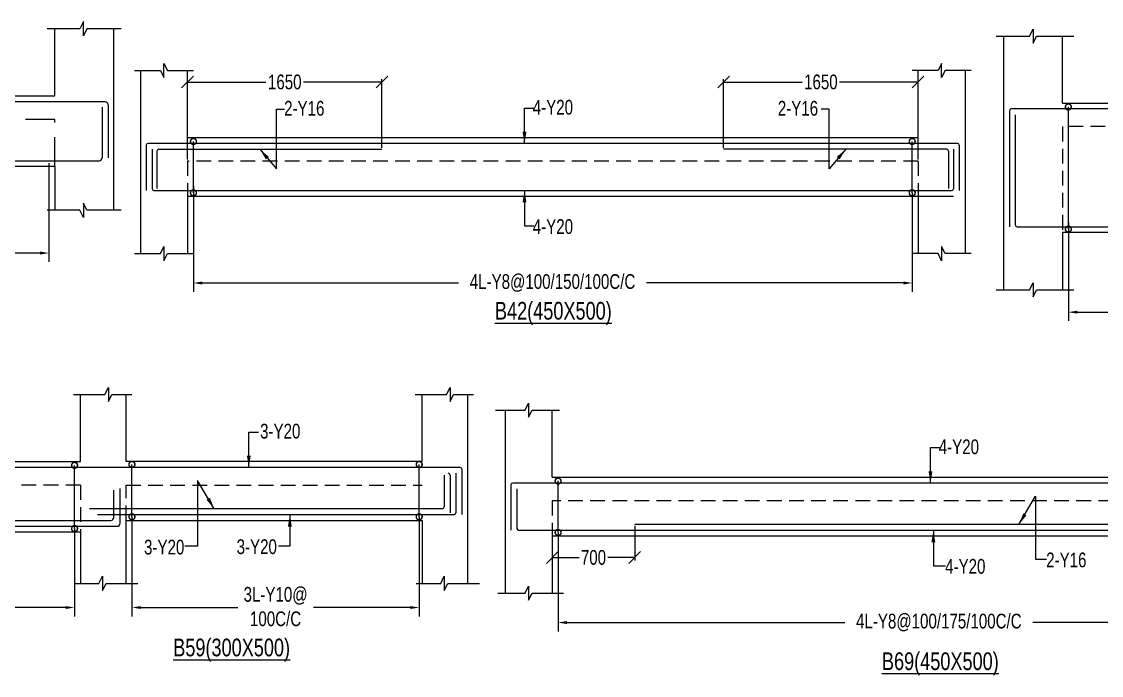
# Model space of a CAD drawing. Header units: millimetres. Extents: x 31347440 to 31744305, y -21457036 to -21063618.
# Drawn here: x 31663781 to 31672945, y -21141017 to -21135467 of the extents above; entities that cross this region are included whole.
import ezdxf

# ---------------------------------------------------------------- set-up
doc = ezdxf.new("R2010")
doc.units = ezdxf.units.MM
doc.header["$LTSCALE"] = 1000
doc.header["$MEASUREMENT"] = 0
doc.header["$PDMODE"] = 3
for name, pattern in [('CONTINOUS', [0]), ('CONTINU', [0]), ('HIDDEN', [0.375, 0.25, -0.125])]:
    doc.linetypes.add(name, pattern=pattern)
for name, color, linetype in [('-S-ARROW', 253, 'Continuous'), ('-S-MISC', 8, 'Continuous'), ('-S-STIRUP', 11, 'Continuous'), ('-STR-BEAM', 7, 'CONTINU'), ('-STR-COLUMN', 5, 'HIDDEN'), ('-STR-REINF', 3, 'Continuous'), ('-STR-RF-DIM', 8, 'CONTINOUS'), ('-STR-TEXT', 6, 'Continuous'), ('SEC TEXT', 9, 'Continuous'), ('SLAB LINE', 254, 'HIDDEN')]:
    doc.layers.add(name, color=color, linetype=linetype)
doc.styles.add('BEAM-LS', font='romans.shx', dxfattribs={"width": 0.8})
doc.styles.add('SOBHA', font='swisscl.ttf')
doc.styles.add('sobha.sed', font='swisscl.ttf')
doc.dimstyles.new('S-50', dxfattribs={"dimscale": 50, "dimtxt": 2.5, "dimasz": 2, "dimexe": 0.5, "dimexo": 0.25, "dimgap": 0.25, "dimtad": 0, "dimdec": 0, "dimrnd": 0.0005, "dimzin": 0, "dimdsep": 46, "dimtxsty": 'sobha.sed', "dimblk": 'OBLIQUE', "dimcen": 0.09, "dimclrd": 8, "dimclre": 8, "dimclrt": 6, "dimadec": 0, "dimazin": 0, "dimtfac": 1, "dimtdec": 0, "dimtofl": 0, "dimtmove": 2, "dimatfit": 3, "dimfxl": 0.18, "dimtolj": 1, "dimtzin": 0, "dimlwd": -1, "dimlwe": -1, "dimarcsym": 0})
doc.dimstyles.new('S-DIM50', dxfattribs={"dimscale": 50, "dimtxt": 2.5, "dimasz": 1.5, "dimexe": 1.5, "dimexo": 1, "dimgap": 0.5, "dimtad": 0, "dimdec": 0, "dimzin": 0, "dimdsep": 46, "dimtxsty": 'SOBHA', "dimcen": 0.09, "dimclrd": 256, "dimclre": 256, "dimclrt": 6, "dimadec": 5, "dimazin": 0, "dimtfac": 1, "dimtdec": 0, "dimtofl": 0, "dimtmove": 0, "dimatfit": 3, "dimfxl": 0.18, "dimtolj": 1, "dimtzin": 0, "dimlwd": -1, "dimlwe": -1, "dimarcsym": 0})
doc.dimstyles.new('STIRUP', dxfattribs={"dimscale": 50, "dimtxt": 2.5, "dimasz": 2.2, "dimexe": 0, "dimexo": 0, "dimgap": 0.5, "dimtad": 0, "dimdec": 0, "dimzin": 0, "dimdsep": 46, "dimtxsty": 'BEAM-LS', "dimblk": 'DOTSMALL', "dimcen": 0.09, "dimclrd": 256, "dimclre": 256, "dimclrt": 256, "dimadec": 5, "dimazin": 0, "dimtfac": 1, "dimtdec": 0, "dimtofl": 0, "dimtmove": 0, "dimatfit": 3, "dimldrblk": 'DOTSMALL', "dimfxl": 0, "dimfxlon": 1, "dimtolj": 1, "dimtzin": 0, "dimlwd": -1, "dimlwe": -1, "dimarcsym": 0})

# ---------------------------------------------------------------- blocks, each defined once
blk = doc.blocks.new('*D23')
at = {"layer": '-STR-RF-DIM', "transparency": 16777216}
for p, q in [((31665239.3, -21136864.4), (31665239.3, -21137761.2)), ((31671339.6, -21136921.3), (31671339.6, -21137761.2)), ((31665314.3, -21137686.2), (31667489.5, -21137686.2)), ((31671264.6, -21137686.2), (31669084.8, -21137686.2))]:
    blk.add_line(p, q, dxfattribs=at)
for points in [[(31665314.3, -21137673.7), (31665314.3, -21137698.7), (31665239.3, -21137686.2)], [(31671264.6, -21137673.7), (31671264.6, -21137698.7), (31671339.6, -21137686.2)]]:
    blk.add_solid(points, dxfattribs=at)
at = {"layer": 'Defpoints', "color": 0, "transparency": 16777216}
for p in [(31665239.3, -21136864.4, 178586.6), (31671339.6, -21136921.3, 178586.6), (31671339.6, -21137686.2)]:
    blk.add_point(p, dxfattribs=at)
at = {"layer": '-STR-RF-DIM', "color": 6, "transparency": 16777216, "insert": (31668287.2, -21137686.2), "char_height": 125, "attachment_point": 5, "style": 'SOBHA'}
blk.add_mtext('\\A1;4L-Y8@100/150/100C/C', dxfattribs=at)
blk = doc.blocks.new('_DotSmall')
at = {"color": 0, "linetype": 'ByBlock', "const_width": 0.5}
blk.add_lwpolyline([(-0.0625, 0, 1), (0.0625, 0, 1)], format="xyb", close=True, dxfattribs=at)
blk = doc.blocks.new('*D24')
at = {"layer": '-S-STIRUP', "ltscale": 100, "transparency": 16777216}
blk.add_line((31665239.3, -21136921.3), (31665239.3, -21136484.6), dxfattribs=at)
at = {"layer": 'Defpoints', "color": 0, "linetype": 'CONTINU', "ltscale": 100, "transparency": 16777216}
for p in [(31665239.3, -21136484.6), (31665239.3, -21136484.6), (31665239.3, -21136921.3, 0)]:
    blk.add_point(p, dxfattribs=at)
at = {"layer": '-S-STIRUP', "linetype": 'CONTINU', "ltscale": 100, "transparency": 16777216, "xscale": 100, "yscale": 100, "zscale": 100}
for p, rotation in [((31665239.3, -21136484.6), 90), ((31665239.3, -21136921.3), 270)]:
    blk.add_blockref('_DotSmall', p, dxfattribs=dict(at, rotation=rotation))
blk = doc.blocks.new('*D25')
at = {"layer": '-S-STIRUP', "ltscale": 100, "transparency": 16777216}
blk.add_line((31671339.6, -21136921.3), (31671339.6, -21136484.6), dxfattribs=at)
at = {"layer": 'Defpoints', "color": 0, "linetype": 'CONTINU', "ltscale": 100, "transparency": 16777216}
for p in [(31671339.6, -21136484.6), (31671339.6, -21136484.6), (31671339.6, -21136921.3, 0)]:
    blk.add_point(p, dxfattribs=at)
at = {"layer": '-S-STIRUP', "linetype": 'CONTINU', "ltscale": 100, "transparency": 16777216, "xscale": 100, "yscale": 100, "zscale": 100}
for p, rotation in [((31671339.6, -21136484.6), 90), ((31671339.6, -21136921.3), 270)]:
    blk.add_blockref('_DotSmall', p, dxfattribs=dict(at, rotation=rotation))
blk = doc.blocks.new('_OBLIQUE')
at = {"color": 0, "linetype": 'ByBlock'}
blk.add_line((-0.5, -0.5), (0.5, 0.5), dxfattribs=at)
blk = doc.blocks.new('*D26')
at = {"layer": '-STR-RF-DIM', "transparency": 16777216}
for p, q in [((31672664.7, -21137171.7), (31672664.7, -21138008.6)), ((31675365, -21137228.6), (31675365, -21138008.6)), ((31672739.7, -21137933.6), (31673399.1, -21137933.6)), ((31675290, -21137933.6), (31674505.7, -21137933.6))]:
    blk.add_line(p, q, dxfattribs=at)
for points in [[(31672739.7, -21137921.1), (31672739.7, -21137946.1), (31672664.7, -21137933.6)], [(31675290, -21137921.1), (31675290, -21137946.1), (31675365, -21137933.6)]]:
    blk.add_solid(points, dxfattribs=at)
at = {"layer": 'Defpoints', "color": 0, "transparency": 16777216}
for p in [(31672664.7, -21137171.7, 178586.6), (31675365, -21137228.6, 178586.6), (31675365, -21137933.6)]:
    blk.add_point(p, dxfattribs=at)
at = {"layer": '-STR-RF-DIM', "color": 6, "transparency": 16777216, "insert": (31673952.4, -21137933.6), "char_height": 125, "attachment_point": 5, "style": 'SOBHA'}
blk.add_mtext('\\A1;3L-Y10@100C/C', dxfattribs=at)
blk = doc.blocks.new('*D27')
at = {"layer": '-S-STIRUP', "ltscale": 100, "transparency": 16777216}
blk.add_line((31672664.7, -21137228.6), (31672664.7, -21136191.9), dxfattribs=at)
at = {"layer": 'Defpoints', "color": 0, "linetype": 'CONTINU', "ltscale": 100, "transparency": 16777216}
for p in [(31672664.7, -21136191.9), (31672664.7, -21136191.9), (31672664.7, -21137228.6)]:
    blk.add_point(p, dxfattribs=at)
at = {"layer": '-S-STIRUP', "linetype": 'CONTINU', "ltscale": 100, "transparency": 16777216, "xscale": 100, "yscale": 100, "zscale": 100}
for p, rotation in [((31672664.7, -21136191.9), 90), ((31672664.7, -21137228.6), 270)]:
    blk.add_blockref('_DotSmall', p, dxfattribs=dict(at, rotation=rotation))
blk = doc.blocks.new('*D74')
at = {"layer": '-STR-RF-DIM', "transparency": 16777216}
for p, q in [((31668334.5, -21139803.6), (31668334.5, -21140643.5)), ((31674494.9, -21139803.6), (31674494.9, -21140643.5)), ((31668409.5, -21140568.5), (31670768, -21140568.5)), ((31674419.9, -21140568.5), (31672363.3, -21140568.5))]:
    blk.add_line(p, q, dxfattribs=at)
for points in [[(31668409.5, -21140556), (31668409.5, -21140581), (31668334.5, -21140568.5)], [(31674419.9, -21140556), (31674419.9, -21140581), (31674494.9, -21140568.5)]]:
    blk.add_solid(points, dxfattribs=at)
at = {"layer": 'Defpoints', "color": 0, "transparency": 16777216}
for p in [(31668334.5, -21139803.6, 0), (31674494.9, -21139803.6, 178586.6), (31674494.9, -21140568.5)]:
    blk.add_point(p, dxfattribs=at)
at = {"layer": '-STR-RF-DIM', "color": 6, "transparency": 16777216, "insert": (31671565.6, -21140568.5), "char_height": 125, "attachment_point": 5, "style": 'SOBHA'}
blk.add_mtext('\\A1;4L-Y8@100/175/100C/C', dxfattribs=at)
blk = doc.blocks.new('*D75')
at = {"layer": '-S-STIRUP', "ltscale": 100, "transparency": 16777216}
blk.add_line((31668334.5, -21139803.6), (31668334.5, -21139366.9), dxfattribs=at)
at = {"layer": 'Defpoints', "color": 0, "linetype": 'CONTINU', "ltscale": 100, "transparency": 16777216}
for p in [(31668334.5, -21139366.9), (31668334.5, -21139366.9), (31668334.5, -21139803.6, 0)]:
    blk.add_point(p, dxfattribs=at)
at = {"layer": '-S-STIRUP', "linetype": 'CONTINU', "ltscale": 100, "transparency": 16777216, "xscale": 100, "yscale": 100, "zscale": 100}
for p, rotation in [((31668334.5, -21139366.9), 90), ((31668334.5, -21139803.6), 270)]:
    blk.add_blockref('_DotSmall', p, dxfattribs=dict(at, rotation=rotation))
blk = doc.blocks.new('*D459')
at = {"layer": '-STR-RF-DIM', "transparency": 16777216}
for p, q in [((31750932.8, -21128274.8), (31750932.8, -21129117)), ((31755682.8, -21128278.1), (31755682.8, -21129117)), ((31751007.8, -21129042), (31752514.1, -21129042)), ((31755607.8, -21129042), (31754187.7, -21129042))]:
    blk.add_line(p, q, dxfattribs=at)
for points in [[(31751007.8, -21129029.5), (31751007.8, -21129054.5), (31750932.8, -21129042)], [(31755607.8, -21129029.5), (31755607.8, -21129054.5), (31755682.8, -21129042)]]:
    blk.add_solid(points, dxfattribs=at)
at = {"layer": 'Defpoints', "color": 0, "transparency": 16777216}
for p in [(31750932.8, -21128274.8, 0), (31755682.8, -21128278.1, 0), (31755682.8, -21129042)]:
    blk.add_point(p, dxfattribs=at)
at = {"layer": '-STR-RF-DIM', "color": 6, "transparency": 16777216, "insert": (31753350.9, -21129042), "char_height": 125, "attachment_point": 5, "style": 'SOBHA'}
blk.add_mtext('\\A1;4L-Y10@100/150/100C/C', dxfattribs=at)
blk = doc.blocks.new('*D432')
at = {"color": 8, "transparency": 16777216}
for p, q in [((31665189.5, -21136639.1), (31665189.5, -21135955.2)), ((31665189.5, -21135980.2), (31665855.1, -21135980.2)), ((31666839.5, -21135980.2), (31666173.9, -21135980.2)), ((31666839.5, -21136539.1), (31666839.5, -21135955.2))]:
    blk.add_line(p, q, dxfattribs=at)
at = {"layer": 'Defpoints', "color": 0, "transparency": 16777216}
for p in [(31665189.5, -21135980.2), (31666839.5, -21136551.6, 0), (31665189.5, -21136651.6, 0)]:
    blk.add_point(p, dxfattribs=at)
at = {"color": 8, "transparency": 16777216, "xscale": 100, "yscale": 100, "zscale": 100, "rotation": 180}
blk.add_blockref('_OBLIQUE', (31665189.5, -21135980.2), dxfattribs=at)
at = {"color": 8, "transparency": 16777216, "xscale": 100, "yscale": 100, "zscale": 100}
blk.add_blockref('_OBLIQUE', (31666839.5, -21135980.2), dxfattribs=at)
at = {"color": 6, "transparency": 16777216, "insert": (31666014.5, -21135980.2), "char_height": 125, "attachment_point": 5, "style": 'sobha.sed'}
blk.add_mtext('\\A1;1650', dxfattribs=at)
blk = doc.blocks.new('*D433')
at = {"color": 8, "transparency": 16777216}
for p, q in [((31669739.4, -21136539.1), (31669739.4, -21135955.2)), ((31669739.4, -21135980.2), (31670405, -21135980.2)), ((31671389.4, -21135980.2), (31670723.9, -21135980.2)), ((31671389.4, -21136639.1), (31671389.4, -21135955.2))]:
    blk.add_line(p, q, dxfattribs=at)
at = {"layer": 'Defpoints', "color": 0, "transparency": 16777216}
for p in [(31671389.4, -21135980.2), (31669739.4, -21136551.6, 0), (31671389.4, -21136651.6, 0)]:
    blk.add_point(p, dxfattribs=at)
at = {"color": 8, "transparency": 16777216, "xscale": 100, "yscale": 100, "zscale": 100, "rotation": 180}
blk.add_blockref('_OBLIQUE', (31669739.4, -21135980.2), dxfattribs=at)
at = {"color": 8, "transparency": 16777216, "xscale": 100, "yscale": 100, "zscale": 100}
blk.add_blockref('_OBLIQUE', (31671389.4, -21135980.2), dxfattribs=at)
at = {"color": 6, "transparency": 16777216, "insert": (31670564.4, -21135980.2), "char_height": 125, "attachment_point": 5, "style": 'sobha.sed'}
blk.add_mtext('\\A1;1650', dxfattribs=at)
blk = doc.blocks.new('*D501')
at = {"color": 8, "transparency": 16777216}
for p, q in [((31668984.5, -21139746.4), (31668984.5, -21140041.4)), ((31668284.5, -21139846.4), (31668284.5, -21140041.4)), ((31668284.5, -21140016.4), (31668513.2, -21140016.4)), ((31668984.5, -21140016.4), (31668755.8, -21140016.4))]:
    blk.add_line(p, q, dxfattribs=at)
at = {"layer": 'Defpoints', "color": 0, "transparency": 16777216}
for p in [(31668984.5, -21139733.9, 0), (31668284.5, -21139833.9, 0), (31668984.5, -21140016.4)]:
    blk.add_point(p, dxfattribs=at)
at = {"color": 8, "transparency": 16777216, "xscale": 100, "yscale": 100, "zscale": 100, "rotation": 180}
blk.add_blockref('_OBLIQUE', (31668284.5, -21140016.4), dxfattribs=at)
at = {"color": 8, "transparency": 16777216, "xscale": 100, "yscale": 100, "zscale": 100}
blk.add_blockref('_OBLIQUE', (31668984.5, -21140016.4), dxfattribs=at)
at = {"color": 6, "transparency": 16777216, "insert": (31668634.5, -21140016.4), "char_height": 125, "attachment_point": 5, "style": 'sobha.sed'}
blk.add_mtext('\\A1;700', dxfattribs=at)
blk = doc.blocks.new('*D595')
at = {"layer": '-STR-RF-DIM', "transparency": 16777216}
for p, q in [((31662050.4, -21139714), (31662050.4, -21140515.8)), ((31664230.6, -21139770.9), (31664230.6, -21140515.8)), ((31662125.4, -21140440.8), (31662564.7, -21140440.8)), ((31664155.6, -21140440.8), (31663593, -21140440.8))]:
    blk.add_line(p, q, dxfattribs=at)
for points in [[(31662125.4, -21140428.3), (31662125.4, -21140453.3), (31662050.4, -21140440.8)], [(31664155.6, -21140428.3), (31664155.6, -21140453.3), (31664230.6, -21140440.8)]]:
    blk.add_solid(points, dxfattribs=at)
at = {"layer": 'Defpoints', "color": 0, "transparency": 16777216}
for p in [(31662050.4, -21139714, 178586.6), (31664230.6, -21139770.9, 178586.6), (31664230.6, -21140440.8)]:
    blk.add_point(p, dxfattribs=at)
at = {"layer": '-STR-RF-DIM', "color": 6, "transparency": 16777216, "insert": (31663078.8, -21140440.8), "char_height": 125, "attachment_point": 5, "style": 'SOBHA'}
blk.add_mtext('\\A1;3L-Y8@100C/C', dxfattribs=at)
blk = doc.blocks.new('*D597')
at = {"layer": '-S-STIRUP', "ltscale": 100, "transparency": 16777216}
blk.add_line((31664230.6, -21139770.9), (31664230.6, -21139234.1), dxfattribs=at)
at = {"layer": 'Defpoints', "color": 0, "linetype": 'CONTINU', "ltscale": 100, "transparency": 16777216}
for p in [(31664230.6, -21139234.1), (31664230.6, -21139234.1), (31664230.6, -21139770.9, 0)]:
    blk.add_point(p, dxfattribs=at)
at = {"layer": '-S-STIRUP', "linetype": 'CONTINU', "ltscale": 100, "transparency": 16777216, "xscale": 100, "yscale": 100, "zscale": 100}
for p, rotation in [((31664230.6, -21139234.1), 90), ((31664230.6, -21139770.9), 270)]:
    blk.add_blockref('_DotSmall', p, dxfattribs=dict(at, rotation=rotation))
blk = doc.blocks.new('*D592')
at = {"layer": '-S-STIRUP', "ltscale": 100, "transparency": 16777216}
blk.add_line((31664717.6, -21139670.8), (31664717.6, -21139226.1), dxfattribs=at)
at = {"layer": 'Defpoints', "color": 0, "linetype": 'CONTINU', "ltscale": 100, "transparency": 16777216}
for p in [(31664717.5, -21139226.1, -178586.6), (31664717.6, -21139226.1), (31664717.6, -21139670.8, 0)]:
    blk.add_point(p, dxfattribs=at)
at = {"layer": '-S-STIRUP', "linetype": 'CONTINU', "ltscale": 100, "transparency": 16777216, "xscale": 100, "yscale": 100, "zscale": 100}
for p, rotation in [((31664717.6, -21139226.1), 90), ((31664717.6, -21139670.8), 270)]:
    blk.add_blockref('_DotSmall', p, dxfattribs=dict(at, rotation=rotation))
blk = doc.blocks.new('*D593')
at = {"layer": '-S-STIRUP', "ltscale": 100, "transparency": 16777216}
blk.add_line((31667155.6, -21139670.8), (31667155.6, -21139226.1), dxfattribs=at)
at = {"layer": 'Defpoints', "color": 0, "linetype": 'CONTINU', "ltscale": 100, "transparency": 16777216}
for p in [(31667155.6, -21139226.1), (31667155.7, -21139226.1, -178586.6), (31667155.6, -21139670.8, 0)]:
    blk.add_point(p, dxfattribs=at)
at = {"layer": '-S-STIRUP', "linetype": 'CONTINU', "ltscale": 100, "transparency": 16777216, "xscale": 100, "yscale": 100, "zscale": 100}
for p, rotation in [((31667155.6, -21139226.1), 90), ((31667155.6, -21139670.8), 270)]:
    blk.add_blockref('_DotSmall', p, dxfattribs=dict(at, rotation=rotation))
blk = doc.blocks.new('*D594')
at = {"layer": '-STR-RF-DIM', "transparency": 16777216}
for p, q in [((31664717.6, -21139670.8), (31664717.6, -21140515.8)), ((31667155.6, -21139670.8), (31667155.6, -21140515.8)), ((31664792.6, -21140440.8), (31665615.8, -21140440.8)), ((31667080.6, -21140440.8), (31666257.3, -21140440.8))]:
    blk.add_line(p, q, dxfattribs=at)
for points in [[(31664792.6, -21140428.3), (31664792.6, -21140453.3), (31664717.6, -21140440.8)], [(31667080.6, -21140428.3), (31667080.6, -21140453.3), (31667155.6, -21140440.8)]]:
    blk.add_solid(points, dxfattribs=at)
at = {"layer": 'Defpoints', "color": 0, "transparency": 16777216}
for p in [(31664717.6, -21139670.8, 178586.6), (31667155.6, -21139670.8, 178586.6), (31667155.6, -21140440.8)]:
    blk.add_point(p, dxfattribs=at)
at = {"layer": '-STR-RF-DIM', "color": 6, "transparency": 16777216, "char_height": 125, "attachment_point": 5, "style": 'SOBHA'}
for s, insert in [('\\A1;3L-Y10@', (31665936.6, -21140341.6)), ('\\A1;100C/C', (31665936.6, -21140537.3))]:
    blk.add_mtext(s, dxfattribs=dict(at, insert=insert))
blk = doc.blocks.new('bb')
at = {"layer": '-S-MISC', "linetype": 'ByBlock', "ltscale": 1000, "elevation": 0}
for points in [[(31756296.2, -21127137.5), (31756005.2, -21127137.9), (31755975.3, -21127197.6), (31755975.3, -21127077.4), (31755945.4, -21127137.9), (31755668.4, -21127137.5)], [(31756296.2, -21128679.3), (31756005.2, -21128678.9), (31755975.3, -21128619.2), (31755975.3, -21128739.4), (31755945.4, -21128678.9), (31755668.4, -21128679.3)]]:
    blk.add_lwpolyline(points, dxfattribs=at)
at = {"layer": '-STR-BEAM'}
for p, q in [((31750882.8, -21127708.4, 0), (31755732.8, -21127708.4, 0)), ((31755732.8, -21128308.4, 0), (31750882.8, -21128308.4, 0))]:
    blk.add_line(p, q, dxfattribs=at)
at = {"layer": '-STR-COLUMN', "linetype": 'Continuous', "ltscale": 10}
for p, q in [((31755732.8, -21127708.4, 0), (31755732.8, -21127137.5, 0)), ((31756233.6, -21128679.2, 0), (31756233.6, -21127137.5, 0)), ((31755732.8, -21128308.4, 0), (31755732.8, -21128679.3, 0))]:
    blk.add_line(p, q, dxfattribs=at)
at = {"layer": '-STR-REINF', "ltscale": 10}
for p, q in [((31756158.8, -21127758.4, 0.1), (31703207.7, -21127758.4, 0)), ((31756183.8, -21127783.4, 0), (31756183.8, -21128233.4, 0)), ((31756133.8, -21127803.4, 0), (31756133.8, -21128233.4, 0)), ((31727032.8, -21128258.4, 0), (31756108.8, -21128258.4, 0))]:
    blk.add_line(p, q, dxfattribs=at)
for centre, start, end in [((31756158.8, -21127783.4, 0.1), 0, 90), ((31756108.8, -21128233.4, 0), 270, 0)]:
    blk.add_arc(centre, 25, start, end, dxfattribs=at)
at = {"layer": 'SLAB LINE', "color": 8, "linetype": 'HIDDEN'}
for p, q in [((31755732.8, -21127908.4, 0), (31750882.8, -21127908.4, 0)), ((31755732.8, -21128308.4, 0), (31755732.8, -21127908.4, 0))]:
    blk.add_line(p, q, dxfattribs=at)
at = {"layer": '-STR-RF-DIM'}
dim = blk.add_linear_dim(base=(31755682.8, -21129042, 0), p1=(31750932.8, -21128274.8, 0), p2=(31755682.8, -21128278.1, 0), text='4L-Y10@100/150/100C/C', dimstyle='S-DIM50', override={"dimscale": 1, "dimtxt": 125, "dimasz": 75, "dimexe": 75, "dimexo": 0, "dimgap": 25, "dimsah": 1, "dimcen": 4.5, "dimfxl": 75}, dxfattribs=at)
dim.commit()
dim.dimension.update_dxf_attribs({"geometry": '*D459', "text_midpoint": (31753350.9, -21129042, 0), "dimtype": 128})

msp = doc.modelspace()

# ---------------------------------------------------------------- linework, layer by layer
at = {"layer": '-S-MISC', "linetype": 'ByBlock', "ltscale": 1000, "elevation": 0}
for points in [[(31672052.3, -21135590.7), (31672335, -21135590.7), (31672364.9, -21135531.1), (31672364.9, -21135651.2), (31672394.7, -21135590.7), (31672710.7, -21135590.7)], [(31664739.9, -21135883.4), (31664959.6, -21135883.4), (31664989.5, -21135943), (31664989.5, -21135822.9), (31665019.3, -21135883.4), (31665239.3, -21135883.4)], [(31671839.1, -21135883.4), (31671619.3, -21135883.4), (31671589.5, -21135943), (31671589.5, -21135822.9), (31671559.6, -21135883.4), (31671339.6, -21135883.4)], [(31664739.9, -21137436.2), (31664959.6, -21137436.2), (31664989.5, -21137376.5), (31664989.5, -21137496.7), (31665019.3, -21137436.2), (31665239.3, -21137436.2)], [(31671839.1, -21137436.2), (31671619.3, -21137436.2), (31671589.5, -21137376.5), (31671589.5, -21137496.7), (31671559.6, -21137436.2), (31671339.6, -21137436.2)], [(31672052.2, -21137743.5), (31672335, -21137743.5), (31672364.8, -21137683.8), (31672364.8, -21137804), (31672394.7, -21137743.5), (31672710.7, -21137743.5)], [(31664221.8, -21138632.9), (31664487.8, -21138632.9), (31664517.6, -21138573.3), (31664517.6, -21138693.4), (31664547.5, -21138632.9), (31664717.6, -21138632.9)], [(31667121.8, -21138632.9), (31667387.8, -21138632.9), (31667417.6, -21138573.3), (31667417.6, -21138693.4), (31667447.5, -21138632.9), (31667617.6, -21138632.9)], [(31667801.8, -21138765.7), (31668054.7, -21138765.3), (31668084.5, -21138705.6), (31668084.5, -21138825.8), (31668114.4, -21138765.3), (31668346.8, -21138765.7)], [(31664230.6, -21140235.7), (31664437.7, -21140235.7), (31664467.6, -21140176.1), (31664467.6, -21140296.2), (31664497.4, -21140235.7), (31664767.6, -21140235.7)], [(31667130.6, -21140235.7), (31667337.7, -21140235.7), (31667367.6, -21140176.1), (31667367.6, -21140296.2), (31667397.4, -21140235.7), (31667667.6, -21140235.7)], [(31667823.5, -21140318.5), (31668054.7, -21140318), (31668084.5, -21140258.4), (31668084.5, -21140378.5), (31668114.4, -21140318), (31668380.4, -21140318.5)]]:
    msp.add_lwpolyline(points, dxfattribs=at)
at = {"layer": '-STR-BEAM'}
for p, q in [((31672614.9, -21136158.9, 0), (31675464.8, -21136158.9, 0)), ((31665189.5, -21136451.6, 0), (31671389.4, -21136451.6, 0)), ((31662000.7, -21139201.1, 0), (31664280.6, -21139201.1, 0)), ((31667180.6, -21139201.1, 0), (31664667.6, -21139201.1, 0)), ((31668284.5, -21139333.9, 0), (31674484.5, -21139333.9, 0))]:
    msp.add_line(p, q, dxfattribs=at)
at = {"layer": '-STR-BEAM', "elevation": 0}
for points in [[(31671689.4, -21136951.6), (31665189.5, -21136951.6)], [(31675415, -21137258.9), (31672614.9, -21137258.9)], [(31664667.6, -21139701.1), (31667180.5, -21139701.1)], [(31664280.6, -21139801.2), (31662000.6, -21139801.5)], [(31674544.9, -21139833.9), (31668284.5, -21139833.9)]]:
    msp.add_lwpolyline(points, dxfattribs=at)
at = {"layer": '-STR-COLUMN', "linetype": 'Continuous', "ltscale": 10}
for p, q in [((31672114.8, -21135590.7, 0), (31672114.8, -21137743.5, 0)), ((31672614.9, -21136158.9, 0), (31672614.9, -21135590.7, 0)), ((31664789.4, -21135883.4, 0), (31664789.4, -21137436.2, 0)), ((31665189.5, -21136451.6, 0), (31665189.5, -21135883.4, 0)), ((31671389.4, -21136451.6, 0), (31671389.4, -21135883.4, 0)), ((31671789.5, -21135883.4, 0), (31671789.5, -21137436.2, 0)), ((31665189.5, -21136951.6, 0), (31665189.5, -21137436.2, 0)), ((31671389.4, -21136951.6, 0), (31671389.4, -21137436.2, 0)), ((31672614.9, -21137258.9, 0), (31672614.9, -21137743.5, 0)), ((31664280.6, -21139201.1, 0), (31664280.6, -21138632.9, 0)), ((31664667.6, -21139201.1, 0), (31664667.6, -21138632.9, 0)), ((31667180.6, -21139201.1, 0), (31667180.6, -21138632.9, 0)), ((31667567.6, -21140235.7, 0), (31667567.6, -21138632.9, 0)), ((31667884.5, -21138765.7, 0), (31667884.5, -21140318.5, 0)), ((31668284.5, -21139333.9, 0), (31668284.5, -21138765.7, 0)), ((31664667.6, -21140235.7, 0), (31664667.6, -21139701.1, 0)), ((31667180.5, -21139701.1, 0), (31667180.6, -21140235.7, 0)), ((31664280.6, -21139801.2, 0), (31664280.6, -21140235.7, 0)), ((31668284.5, -21139833.9, 0), (31668284.5, -21140318.5, 0))]:
    msp.add_line(p, q, dxfattribs=at)
at = {"layer": '-STR-REINF', "ltscale": 10}
for p, q in [((31675699.9, -21136208.9, 0), (31672179.8, -21136208.9, 0)), ((31672164.8, -21136223.9, 0), (31672164.8, -21137209.6, 0)), ((31672214.8, -21136258.9, 0), (31672214.8, -21137193.9, 0)), ((31664839.4, -21136516.6, 0), (31664839.4, -21136902.2, 0)), ((31671724.5, -21136501.6, 0), (31664854.4, -21136501.6, 0)), ((31664889.4, -21136551.6, 0), (31664889.4, -21136886.6, 0)), ((31664930.2, -21136566.6, 0), (31664930.2, -21136883.5, 0)), ((31664945.2, -21136551.6, 0), (31666839.5, -21136551.6, 0)), ((31671633.7, -21136551.6, 0), (31669739.4, -21136551.6, 0)), ((31671648.7, -21136566.6, 0), (31671648.7, -21136883.5, 0)), ((31671689.5, -21136551.6, 0), (31671689.5, -21136886.6, 0)), ((31671739.5, -21136516.6, 0), (31671739.5, -21136902.2, 0)), ((31664904.4, -21136901.6, 0), (31671674.5, -21136901.6, 0)), ((31672229.8, -21137208.9, 0), (31675649.9, -21137208.9, 0)), ((31667502.2, -21139251.1, 0), (31661665.6, -21139251.1, 0)), ((31667367.2, -21139316.1, 0), (31667367.2, -21139586.1, 0)), ((31667417.2, -21139316.1, 0), (31667417.2, -21139636.1, 0)), ((31667467.2, -21139301.1, 0), (31667467.2, -21139636.1, 0)), ((31667517.2, -21139266.1, 0), (31667517.2, -21139651.8, 0)), ((31667934.5, -21139398.9, 0), (31667934.5, -21139784.5, 0)), ((31675144.9, -21139383.9, 0), (31667949.5, -21139383.9, 0)), ((31664563.8, -21139676.1, 0), (31664563.8, -21139443.5, 0)), ((31664617.3, -21139726.1, 0), (31664617.3, -21139431.4, 0)), ((31667984.5, -21139433.9, 0), (31667984.5, -21139768.9, 0)), ((31664358.1, -21139601.1, 0), (31667352.2, -21139601.1, 0)), ((31661765.5, -21139701.1, 0), (31664538.8, -21139701.1, 0)), ((31664424.9, -21139651.1, 0), (31667452.2, -21139651.1, 0)), ((31661715.5, -21139751.2, 0), (31664592.3, -21139751.1, 0)), ((31667999.5, -21139783.9, 0), (31675144.9, -21139783.9, 0))]:
    msp.add_line(p, q, dxfattribs=at)
at = {"layer": '-STR-REINF', "ltscale": 10, "elevation": 0}
msp.add_lwpolyline([(31668984.5, -21139733.9), (31673844.9, -21139733.9)], dxfattribs=at)
at = {"layer": '-STR-REINF', "ltscale": 10}
for centre, start, end in [((31672179.8, -21136223.9, 0), 90, 180), ((31664854.4, -21136516.6, 0), 90, 180), ((31664945.2, -21136566.6, 0), 90, 180), ((31671633.7, -21136566.6, 0), 0, 90), ((31671724.5, -21136516.6, 0), 0, 90), ((31664904.4, -21136886.6, 0), 180, 270), ((31671674.5, -21136886.6, 0), 270, 0), ((31672229.8, -21137193.9, 0), 180, 270), ((31667502.2, -21139266.1, 0), 0, 90), ((31667949.5, -21139398.9, 0), 90, 180), ((31667452.2, -21139636.1, 0), 270, 0), ((31667999.5, -21139768.9, 0), 180, 270)]:
    msp.add_arc(centre, 15, start, end, dxfattribs=at)
at = {"layer": '-STR-REINF', "ltscale": 10, "extrusion": (6.0745e-09, -2.56336e-08, 1)}
msp.add_arc((31667402.2, -21139316.1, 0.7), 15, 0, 90, dxfattribs=at)
at = {"layer": '-STR-REINF', "ltscale": 10, "extrusion": (4.05993e-08, -2.2748e-08, 1)}
msp.add_arc((31667352.2, -21139586.1, 1.8), 15, 270, 0, dxfattribs=at)
at = {"layer": '-STR-REINF', "ltscale": 10, "extrusion": (1.04912e-08, 0, 1)}
msp.add_arc((31664538.8, -21139676.1, 0.3), 25, 270, 0, dxfattribs=at)
at = {"layer": '-STR-REINF', "ltscale": 10, "extrusion": (1.33668e-08, 0, 1)}
msp.add_arc((31664592.3, -21139726.1, 0.4), 25, 270.0007, 0, dxfattribs=at)
at = {"layer": 'SLAB LINE', "color": 8, "linetype": 'HIDDEN', "ltscale": 0.5}
for p, q in [((31675414.8, -21136358.9, 0), (31672614.9, -21136358.9, 0)), ((31672614.9, -21136358.9, 0), (31672614.9, -21137258.9, 0)), ((31671389.4, -21136651.6, 0), (31665189.5, -21136651.6, 0)), ((31665189.5, -21136651.6, 0), (31665189.5, -21136951.6, 0)), ((31671389.4, -21136651.6, 0), (31671389.4, -21136951.6, 0)), ((31664280.5, -21139401.1, 0), (31662000.7, -21139401.1, 0)), ((31664280.5, -21139401.1, 0), (31664280.6, -21139801.2, 0)), ((31664667.6, -21139701.1, 0), (31664667.6, -21139401.1, 0)), ((31664667.6, -21139401.1, 0), (31667180.6, -21139401.1, 0)), ((31674544.7, -21139533.9, 0), (31668284.5, -21139533.9, 0)), ((31668284.5, -21139533.9, 0), (31668284.5, -21139833.9, 0))]:
    msp.add_line(p, q, dxfattribs=at)

# ---------------------------------------------------------------- block references
at = {"color": 251}
msp.add_blockref('bb', (-91669.3, -8389.9, 0), dxfattribs=at)

# ---------------------------------------------------------------- texts
at = {"layer": '-STR-TEXT', "color": 6, "style": 'SOBHA'}
for s, p in [('2-Y16', (31666009.1, -21136265.7, 0)), ('4-Y20', (31668119.3, -21136256.7, 0)), ('2-Y16', (31670199.1, -21136265.7, 0)), ('4-Y20', (31668119.3, -21137269.5, 0)), ('3-Y20', (31665805.1, -21139006.3, 0)), ('4-Y20', (31671564.6, -21139139, 0)), ('3-Y20', (31664820.3, -21139990.5, 0)), ('3-Y20', (31665605.8, -21139987.1, 0)), ('2-Y16', (31672476.7, -21140099.4, 0)), ('4-Y20', (31671619.3, -21140153.9, 0))]:
    msp.add_text(s, height=125, dxfattribs=at).set_placement(p)
at = {"layer": 'SEC TEXT', "color": 4, "linetype": 'ByBlock', "style": 'sobha.sed'}
for s, p in [('%%UB42(450X500)', (31667798.2, -21137996.8, 0)), ('%%UB59(300X500)', (31665067.8, -21140854.9, 0)), ('%%UB69(450X500)', (31671082.6, -21140971.8, 0))]:
    msp.add_text(s, height=150, rotation=359.98928, dxfattribs=at).set_placement(p)

# ---------------------------------------------------------------- dimensions: what is measured, and where the dimension line sits
at = {"layer": '-S-STIRUP', "linetype": 'CONTINU', "ltscale": 100}
for base, p1, p2, picture, middle in [((31672664.7, -21136191.9, 178586.6), (31672664.7, -21137228.6, 178586.6), (31672664.7, -21136191.9, 178586.6), '*D27', (31672664.7, -21136710.3, 178586.6)), ((31665239.3, -21136484.6, 178586.6), (31665239.3, -21136921.3, 178586.6), (31665239.3, -21136484.6, 178586.6), '*D24', (31665239.3, -21136702.9, 178586.6)), ((31671339.6, -21136484.6, 178586.6), (31671339.6, -21136921.3, 178586.6), (31671339.6, -21136484.6, 178586.6), '*D25', (31671339.6, -21136702.9, 178586.6)), ((31664230.6, -21139234.1, 178586.6), (31664230.6, -21139770.9, 178586.6), (31664230.6, -21139234.1, 178586.6), '*D597', (31664230.6, -21139502.5, 178586.6)), ((31664717.6, -21139226.1, 178586.6), (31664717.6, -21139670.8, 178586.6), (31664717.5, -21139226.1, 0), '*D592', (31664717.6, -21139448.5, 178586.6)), ((31667155.6, -21139226.1, 178586.6), (31667155.6, -21139670.8, 178586.6), (31667155.7, -21139226.1, 0), '*D593', (31667155.6, -21139448.5, 178586.6)), ((31668334.5, -21139366.9, 0), (31668334.5, -21139803.6, 0), (31668334.5, -21139366.9, 0), '*D75', (31668334.5, -21139585.2, 0))]:
    dim = msp.add_linear_dim(base=base, p1=p1, p2=p2, angle=90, text=' ', dimstyle='STIRUP', override={"dimasz": 2}, dxfattribs=at)
    dim.commit()
    dim.dimension.update_dxf_attribs({"geometry": picture, "text_midpoint": middle})
at = {"layer": '-STR-RF-DIM'}
for base, p1, p2, text, picture, middle in [((31671339.6, -21137686.2, 0), (31665239.3, -21136864.4, 178586.6), (31671339.6, -21136921.3, 178586.6), '4L-Y8@100/150/100C/C', '*D23', (31668287.2, -21137686.2, 0)), ((31675365, -21137933.6, 0), (31672664.7, -21137171.7, 178586.6), (31675365, -21137228.6, 178586.6), '3L-Y10@100C/C', '*D26', (31673952.4, -21137933.6, 0)), ((31674494.9, -21140568.5, 0), (31668334.5, -21139803.6, 0), (31674494.9, -21139803.6, 178586.6), '4L-Y8@100/175/100C/C', '*D74', (31671565.6, -21140568.5, 0))]:
    dim = msp.add_linear_dim(base=base, p1=p1, p2=p2, text=text, dimstyle='S-DIM50', override={"dimscale": 1, "dimtxt": 125, "dimasz": 75, "dimexe": 75, "dimexo": 0, "dimgap": 25, "dimsah": 1, "dimcen": 4.5, "dimfxl": 75}, dxfattribs=at)
    dim.commit()
    dim.dimension.update_dxf_attribs({"geometry": picture, "text_midpoint": middle, "dimtype": 160})
dim = msp.add_linear_dim(base=(31667155.6, -21140440.8, 0), p1=(31664717.6, -21139670.8, 178586.6), p2=(31667155.6, -21139670.8, 178586.6), angle=180, text='3L-Y10@\\X100C/C', dimstyle='S-DIM50', override={"dimscale": 1, "dimtxt": 125, "dimasz": 75, "dimexe": 75, "dimexo": 0, "dimgap": 25, "dimsah": 1, "dimcen": 4.5, "dimfxl": 75}, dxfattribs=at)
dim.commit()
dim.dimension.update_dxf_attribs({"geometry": '*D594', "text_midpoint": (31665936.6, -21140440.8, 0)})
dim = msp.add_linear_dim(base=(31664230.6, -21140440.8, 0), p1=(31662050.4, -21139714, 178586.6), p2=(31664230.6, -21139770.9, 178586.6), angle=0, text='3L-Y8@100C/C', dimstyle='S-DIM50', override={"dimscale": 1, "dimtxt": 125, "dimasz": 75, "dimexe": 75, "dimexo": 0, "dimgap": 25, "dimsah": 1, "dimcen": 4.5, "dimfxl": 75}, dxfattribs=at)
dim.commit()
dim.dimension.update_dxf_attribs({"geometry": '*D595', "text_midpoint": (31663078.8, -21140440.8, 0), "dimtype": 160})
at = {"color": 1}
for base, p1, p2, angle, picture, middle in [((31665189.5, -21135980.2, 0), (31666839.5, -21136551.6, 0), (31665189.5, -21136651.6, 0), 180, '*D432', (31666014.5, -21135980.2, 0)), ((31671389.4, -21135980.2, 0), (31669739.4, -21136551.6, 0), (31671389.4, -21136651.6, 0), 0, '*D433', (31670564.4, -21135980.2, 0))]:
    dim = msp.add_linear_dim(base=base, p1=p1, p2=p2, angle=angle, dimstyle='S-50', override={"dimclrd": 8}, dxfattribs=at)
    dim.commit()
    dim.dimension.update_dxf_attribs({"geometry": picture, "text_midpoint": middle})
dim = msp.add_linear_dim(base=(31668984.5, -21140016.4, 0), p1=(31668284.5, -21139833.9, 0), p2=(31668984.5, -21139733.9, 0), dimstyle='S-50', override={"dimclrd": 8}, dxfattribs=at)
dim.commit()
dim.dimension.update_dxf_attribs({"geometry": '*D501', "text_midpoint": (31668634.5, -21140016.4, 0)})

# ---------------------------------------------------------------- leaders
at = {"layer": '-S-ARROW'}
for points, override in [([(31665802.8, -21136550.5, 0), (31665945, -21136717.8, 0), (31665945, -21136210.5, 0), (31666012.4, -21136210.5, 0)], {"dimgap": 0.1}), ([(31668049.3, -21136501.6, 0), (31668049.3, -21136201.6, 0), (31668131.7, -21136201.6, 0)], {"dimasz": 2, "dimgap": 0.1, "dimtad": 0}), ([(31670776.2, -21136550.5, 0), (31670633.9, -21136717.8, 0), (31670633.9, -21136210.5, 0), (31670566.5, -21136210.5, 0)], {"dimgap": 0.1}), ([(31668049.3, -21136901.6, 0), (31668049.3, -21137201.6, 0), (31668131.7, -21137201.6, 0)], {"dimasz": 2, "dimgap": 0.1, "dimtad": 0}), ([(31665709.5, -21139251.1, 0), (31665709.5, -21138951.1, 0), (31665791.9, -21138951.1, 0)], {"dimasz": 2, "dimgap": 0.1, "dimtad": 0}), ([(31671494.6, -21139383.9, 0), (31671494.6, -21139083.9, 0), (31671577, -21139083.9, 0)], {"dimasz": 2, "dimgap": 0.1, "dimtad": 0}), ([(31665415.8, -21139604.1, 0), (31665273.6, -21139361.9, 0), (31665273.6, -21139919.2, 0), (31665167.5, -21139919.2, 0)], {"dimgap": 0.1}), ([(31672244.9, -21139736.9, 0), (31672387.1, -21139494.7, 0), (31672387.1, -21140031.4, 0), (31672480.1, -21140031.4, 0)], {"dimgap": 0.1}), ([(31666057.6, -21139653.9, 0), (31666057.6, -21139919.1, 0), (31665960.4, -21139919.1, 0)], {"dimasz": 2, "dimgap": 0.1, "dimtad": 0}), ([(31671519.2, -21139786.6, 0), (31671519.2, -21140086.6, 0), (31671622.6, -21140086.6, 0)], {"dimasz": 2, "dimgap": 0.1, "dimtad": 0})]:
    msp.add_leader(points, dimstyle='S-50', override=override, dxfattribs=at)

doc.saveas('drawing.dxf')
